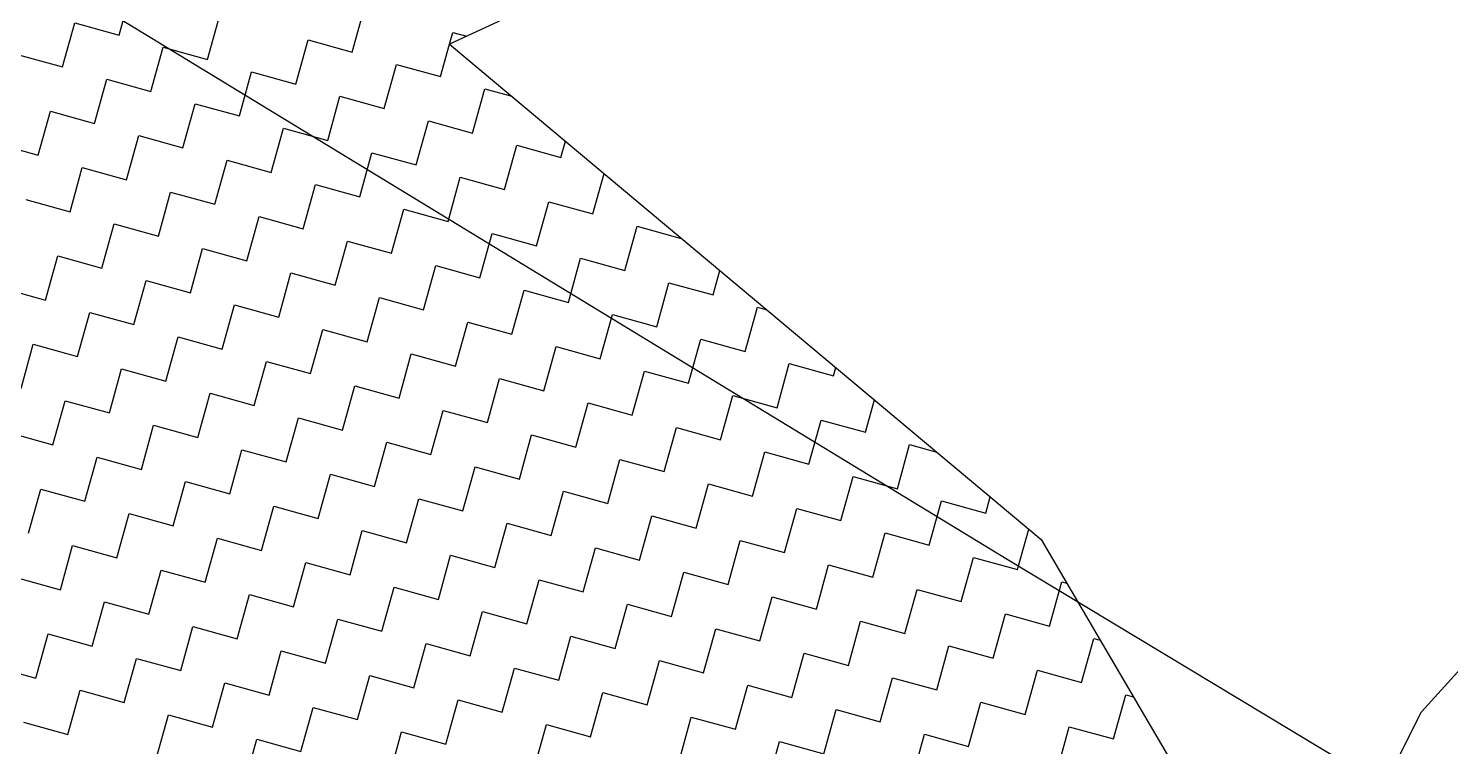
# Model space of a CAD drawing. Header units: metres. Extents: x 291974 to 293244, y 2020596 to 2023640.
# Drawn here: x 292613.8 to 292691.4, y 2022642.9 to 2022682 of the extents above; entities that cross this region are included whole.
import ezdxf

# ---------------------------------------------------------------- set-up
doc = ezdxf.new("R2010")
doc.units = ezdxf.units.M
doc.header["$MEASUREMENT"] = 0
for name, color, linetype in [('LINE_WATER', 4, 'Continuous'), ('POLY_HATCH', 12, 'Continuous'), ('POLY_PARCEL', 6, 'Continuous')]:
    doc.layers.add(name, color=color, linetype=linetype)

msp = doc.modelspace()

# ---------------------------------------------------------------- linework, layer by layer
at = {"layer": 'LINE_WATER'}
for p, q in [((292689.788, 2022644.754), (292692.636, 2022647.907)), ((292688.04, 2022641.295), (292689.788, 2022644.754))]:
    msp.add_line(p, q, dxfattribs=at)
at = {"layer": 'POLY_HATCH'}
for p, q in [((292723.928, 2022721.785), (292636.767, 2022681.183)), ((292636.767, 2022681.183), (292669.034, 2022654.172)), ((292669.034, 2022654.172), (292682.936, 2022630.449))]:
    msp.add_line(p, q, dxfattribs=at)
at = {"layer": 'POLY_HATCH', "linetype": 'Continuous'}
for p, q in [((292618.738, 2022681.688), (292619.407, 2022684.099)), ((292631.459, 2022680.756), (292632.128, 2022683.166)), ((292615.659, 2022679.946), (292616.328, 2022682.357)), ((292616.328, 2022682.357), (292618.738, 2022681.688)), ((292623.559, 2022680.351), (292624.228, 2022682.762)), ((292636.769, 2022681.184), (292636.948, 2022681.829)), ((292636.948, 2022681.829), (292637.705, 2022681.619)), ((292620.48, 2022678.609), (292621.149, 2022681.02)), ((292621.149, 2022681.02), (292623.559, 2022680.351)), ((292628.38, 2022679.014), (292629.049, 2022681.424)), ((292629.049, 2022681.424), (292631.459, 2022680.756)), ((292636.28, 2022679.419), (292636.769, 2022681.181)), ((292613.249, 2022680.615), (292615.659, 2022679.946)), ((292633.201, 2022677.677), (292633.869, 2022680.087)), ((292633.869, 2022680.087), (292636.28, 2022679.419)), ((292617.401, 2022676.867), (292618.07, 2022679.278)), ((292618.07, 2022679.278), (292620.48, 2022678.609)), ((292625.301, 2022677.272), (292625.97, 2022679.683)), ((292625.97, 2022679.683), (292628.38, 2022679.014)), ((292638.022, 2022676.34), (292638.69, 2022678.75)), ((292638.69, 2022678.75), (292640.16, 2022678.343)), ((292622.222, 2022675.53), (292622.891, 2022677.941)), ((292622.891, 2022677.941), (292625.301, 2022677.272)), ((292630.122, 2022675.935), (292630.79, 2022678.345)), ((292630.79, 2022678.345), (292633.201, 2022677.677)), ((292614.322, 2022675.125), (292614.991, 2022677.536)), ((292614.991, 2022677.536), (292617.401, 2022676.867)), ((292634.943, 2022674.598), (292635.611, 2022677.008)), ((292635.611, 2022677.008), (292638.022, 2022676.34)), ((292619.143, 2022673.788), (292619.812, 2022676.199)), ((292619.812, 2022676.199), (292622.222, 2022675.53)), ((292627.043, 2022674.193), (292627.711, 2022676.604)), ((292627.711, 2022676.604), (292630.122, 2022675.935)), ((292611.912, 2022675.794), (292614.322, 2022675.125)), ((292639.764, 2022673.261), (292640.432, 2022675.671)), ((292640.432, 2022675.671), (292642.843, 2022675.003)), ((292642.843, 2022675.003), (292643.089, 2022675.891)), ((292623.964, 2022672.451), (292624.632, 2022674.862)), ((292624.632, 2022674.862), (292627.043, 2022674.193)), ((292631.864, 2022672.856), (292632.532, 2022675.266)), ((292632.532, 2022675.266), (292634.943, 2022674.598)), ((292616.064, 2022672.046), (292616.733, 2022674.457)), ((292616.733, 2022674.457), (292619.143, 2022673.788)), ((292636.685, 2022671.519), (292637.353, 2022673.929)), ((292637.353, 2022673.929), (292639.764, 2022673.261)), ((292644.585, 2022671.924), (292645.196, 2022674.127)), ((292620.885, 2022670.709), (292621.553, 2022673.12)), ((292621.553, 2022673.12), (292623.964, 2022672.451)), ((292628.785, 2022671.114), (292629.453, 2022673.525)), ((292629.453, 2022673.525), (292631.864, 2022672.856)), ((292613.654, 2022672.715), (292616.064, 2022672.046)), ((292641.506, 2022670.182), (292642.174, 2022672.592)), ((292642.174, 2022672.592), (292644.585, 2022671.924)), ((292625.706, 2022669.372), (292626.374, 2022671.783)), ((292626.374, 2022671.783), (292628.785, 2022671.114)), ((292633.606, 2022669.777), (292634.274, 2022672.187)), ((292634.274, 2022672.187), (292636.685, 2022671.519)), ((292617.806, 2022668.967), (292618.474, 2022671.378)), ((292618.474, 2022671.378), (292620.885, 2022670.709)), ((292638.427, 2022668.44), (292639.095, 2022670.85)), ((292639.095, 2022670.85), (292641.506, 2022670.182)), ((292646.327, 2022668.845), (292646.995, 2022671.255)), ((292646.995, 2022671.255), (292649.406, 2022670.587)), ((292622.627, 2022667.63), (292623.295, 2022670.041)), ((292623.295, 2022670.041), (292625.706, 2022669.372)), ((292630.527, 2022668.035), (292631.195, 2022670.446)), ((292631.195, 2022670.446), (292633.606, 2022669.777)), ((292649.406, 2022670.587), (292649.409, 2022670.6)), ((292614.727, 2022667.225), (292615.395, 2022669.636)), ((292615.395, 2022669.636), (292617.806, 2022668.967)), ((292635.348, 2022666.698), (292636.016, 2022669.108)), ((292636.016, 2022669.108), (292638.427, 2022668.44)), ((292643.248, 2022667.103), (292643.916, 2022669.513)), ((292643.916, 2022669.513), (292646.327, 2022668.845)), ((292627.448, 2022666.293), (292628.116, 2022668.704)), ((292628.116, 2022668.704), (292630.527, 2022668.035)), ((292651.148, 2022667.508), (292651.516, 2022668.836)), ((292612.316, 2022667.894), (292614.727, 2022667.225)), ((292619.548, 2022665.888), (292620.216, 2022668.299)), ((292620.216, 2022668.299), (292622.627, 2022667.63)), ((292640.169, 2022665.361), (292640.837, 2022667.771)), ((292640.837, 2022667.771), (292643.248, 2022667.103)), ((292648.069, 2022665.766), (292648.737, 2022668.176)), ((292648.737, 2022668.176), (292651.148, 2022667.508)), ((292624.369, 2022664.551), (292625.037, 2022666.962)), ((292625.037, 2022666.962), (292627.448, 2022666.293)), ((292632.269, 2022664.956), (292632.937, 2022667.367)), ((292632.937, 2022667.367), (292635.348, 2022666.698)), ((292652.889, 2022664.429), (292653.558, 2022666.839)), ((292653.558, 2022666.839), (292654.073, 2022666.696)), ((292616.469, 2022664.146), (292617.137, 2022666.557)), ((292617.137, 2022666.557), (292619.548, 2022665.888)), ((292637.09, 2022663.619), (292637.758, 2022666.029)), ((292637.758, 2022666.029), (292640.169, 2022665.361)), ((292644.99, 2022664.024), (292645.658, 2022666.434)), ((292645.658, 2022666.434), (292648.069, 2022665.766)), ((292629.19, 2022663.214), (292629.858, 2022665.625)), ((292629.858, 2022665.625), (292632.269, 2022664.956)), ((292613.39, 2022662.405), (292614.058, 2022664.815)), ((292614.058, 2022664.815), (292616.469, 2022664.146)), ((292621.29, 2022662.809), (292621.958, 2022665.22)), ((292621.958, 2022665.22), (292624.369, 2022664.551)), ((292641.911, 2022662.282), (292642.579, 2022664.692)), ((292642.579, 2022664.692), (292644.99, 2022664.024)), ((292649.81, 2022662.687), (292650.479, 2022665.097)), ((292650.479, 2022665.097), (292652.889, 2022664.429)), ((292626.111, 2022661.472), (292626.779, 2022663.883)), ((292626.779, 2022663.883), (292629.19, 2022663.214)), ((292634.011, 2022661.877), (292634.679, 2022664.288)), ((292634.679, 2022664.288), (292637.09, 2022663.619)), ((292654.631, 2022661.35), (292655.3, 2022663.76)), ((292655.3, 2022663.76), (292657.71, 2022663.092)), ((292618.211, 2022661.067), (292618.879, 2022663.478)), ((292618.879, 2022663.478), (292621.29, 2022662.809)), ((292638.832, 2022660.54), (292639.5, 2022662.95)), ((292639.5, 2022662.95), (292641.911, 2022662.282)), ((292646.731, 2022660.945), (292647.4, 2022663.355)), ((292647.4, 2022663.355), (292649.81, 2022662.687)), ((292657.71, 2022663.092), (292657.836, 2022663.546)), ((292623.032, 2022659.73), (292623.7, 2022662.141)), ((292623.7, 2022662.141), (292626.111, 2022661.472)), ((292630.932, 2022660.135), (292631.6, 2022662.546)), ((292631.6, 2022662.546), (292634.011, 2022661.877)), ((292615.132, 2022659.326), (292615.8, 2022661.736)), ((292615.8, 2022661.736), (292618.211, 2022661.067)), ((292643.652, 2022659.203), (292644.321, 2022661.613)), ((292644.321, 2022661.613), (292646.731, 2022660.945)), ((292651.552, 2022659.608), (292652.221, 2022662.018)), ((292652.221, 2022662.018), (292654.631, 2022661.35)), ((292659.452, 2022660.013), (292659.943, 2022661.782)), ((292627.853, 2022658.393), (292628.521, 2022660.804)), ((292628.521, 2022660.804), (292630.932, 2022660.135)), ((292635.753, 2022658.798), (292636.421, 2022661.209)), ((292636.421, 2022661.209), (292638.832, 2022660.54)), ((292656.373, 2022658.271), (292657.042, 2022660.681)), ((292657.042, 2022660.681), (292659.452, 2022660.013)), ((292612.721, 2022659.994), (292615.132, 2022659.326)), ((292619.953, 2022657.988), (292620.621, 2022660.399)), ((292620.621, 2022660.399), (292623.032, 2022659.73)), ((292640.573, 2022657.461), (292641.242, 2022659.871)), ((292641.242, 2022659.871), (292643.652, 2022659.203)), ((292648.473, 2022657.866), (292649.142, 2022660.276)), ((292649.142, 2022660.276), (292651.552, 2022659.608)), ((292624.774, 2022656.651), (292625.442, 2022659.062)), ((292625.442, 2022659.062), (292627.853, 2022658.393)), ((292632.674, 2022657.056), (292633.342, 2022659.467)), ((292633.342, 2022659.467), (292635.753, 2022658.798)), ((292661.194, 2022656.934), (292661.863, 2022659.344)), ((292661.863, 2022659.344), (292663.348, 2022658.932)), ((292616.874, 2022656.247), (292617.542, 2022658.657)), ((292617.542, 2022658.657), (292619.953, 2022657.988)), ((292645.394, 2022656.124), (292646.063, 2022658.534)), ((292646.063, 2022658.534), (292648.473, 2022657.866)), ((292653.294, 2022656.529), (292653.963, 2022658.939)), ((292653.963, 2022658.939), (292656.373, 2022658.271)), ((292629.595, 2022655.314), (292630.263, 2022657.725)), ((292630.263, 2022657.725), (292632.674, 2022657.056)), ((292637.494, 2022655.719), (292638.163, 2022658.13)), ((292638.163, 2022658.13), (292640.573, 2022657.461)), ((292658.115, 2022655.192), (292658.784, 2022657.602)), ((292658.784, 2022657.602), (292661.194, 2022656.934)), ((292613.795, 2022654.505), (292614.463, 2022656.915)), ((292614.463, 2022656.915), (292616.874, 2022656.247)), ((292621.695, 2022654.909), (292622.363, 2022657.32)), ((292622.363, 2022657.32), (292624.774, 2022656.651)), ((292642.315, 2022654.382), (292642.984, 2022656.792)), ((292642.984, 2022656.792), (292645.394, 2022656.124)), ((292650.215, 2022654.787), (292650.884, 2022657.197)), ((292650.884, 2022657.197), (292653.294, 2022656.529)), ((292626.516, 2022653.572), (292627.184, 2022655.983)), ((292627.184, 2022655.983), (292629.595, 2022655.314)), ((292634.415, 2022653.977), (292635.084, 2022656.388)), ((292635.084, 2022656.388), (292637.494, 2022655.719)), ((292662.936, 2022653.855), (292663.605, 2022656.265)), ((292663.605, 2022656.265), (292666.015, 2022655.597)), ((292666.015, 2022655.597), (292666.263, 2022656.492)), ((292618.616, 2022653.168), (292619.284, 2022655.578)), ((292619.284, 2022655.578), (292621.695, 2022654.909)), ((292647.136, 2022653.045), (292647.805, 2022655.455)), ((292647.805, 2022655.455), (292650.215, 2022654.787)), ((292655.036, 2022653.45), (292655.705, 2022655.86)), ((292655.705, 2022655.86), (292658.115, 2022655.192)), ((292631.336, 2022652.235), (292632.005, 2022654.646)), ((292632.005, 2022654.646), (292634.415, 2022653.977)), ((292639.236, 2022652.64), (292639.905, 2022655.051)), ((292639.905, 2022655.051), (292642.315, 2022654.382)), ((292659.857, 2022652.113), (292660.526, 2022654.523)), ((292660.526, 2022654.523), (292662.936, 2022653.855)), ((292667.757, 2022652.518), (292668.37, 2022654.728)), ((292615.537, 2022651.426), (292616.205, 2022653.836)), ((292616.205, 2022653.836), (292618.616, 2022653.168)), ((292623.437, 2022651.83), (292624.105, 2022654.241)), ((292624.105, 2022654.241), (292626.516, 2022653.572)), ((292644.057, 2022651.303), (292644.726, 2022653.713)), ((292644.726, 2022653.713), (292647.136, 2022653.045)), ((292651.957, 2022651.708), (292652.626, 2022654.118)), ((292652.626, 2022654.118), (292655.036, 2022653.45)), ((292628.257, 2022650.493), (292628.926, 2022652.904)), ((292628.926, 2022652.904), (292631.336, 2022652.235)), ((292636.157, 2022650.898), (292636.826, 2022653.309)), ((292636.826, 2022653.309), (292639.236, 2022652.64)), ((292664.678, 2022650.776), (292665.347, 2022653.186)), ((292665.347, 2022653.186), (292667.757, 2022652.518)), ((292613.126, 2022652.094), (292615.537, 2022651.426)), ((292620.358, 2022650.089), (292621.026, 2022652.499)), ((292621.026, 2022652.499), (292623.437, 2022651.83)), ((292648.878, 2022649.966), (292649.547, 2022652.376)), ((292649.547, 2022652.376), (292651.957, 2022651.708)), ((292656.778, 2022650.371), (292657.447, 2022652.781)), ((292657.447, 2022652.781), (292659.857, 2022652.113)), ((292633.078, 2022649.156), (292633.747, 2022651.567)), ((292633.747, 2022651.567), (292636.157, 2022650.898)), ((292640.978, 2022649.561), (292641.647, 2022651.972)), ((292641.647, 2022651.972), (292644.057, 2022651.303)), ((292661.599, 2022649.034), (292662.268, 2022651.444)), ((292662.268, 2022651.444), (292664.678, 2022650.776)), ((292669.499, 2022649.439), (292670.167, 2022651.849)), ((292670.167, 2022651.849), (292670.44, 2022651.773)), ((292617.279, 2022648.347), (292617.947, 2022650.757)), ((292617.947, 2022650.757), (292620.358, 2022650.089)), ((292625.178, 2022648.751), (292625.847, 2022651.162)), ((292625.847, 2022651.162), (292628.257, 2022650.493)), ((292645.799, 2022648.224), (292646.468, 2022650.634)), ((292646.468, 2022650.634), (292648.878, 2022649.966)), ((292653.699, 2022648.629), (292654.368, 2022651.039)), ((292654.368, 2022651.039), (292656.778, 2022650.371)), ((292629.999, 2022647.414), (292630.668, 2022649.825)), ((292630.668, 2022649.825), (292633.078, 2022649.156)), ((292637.899, 2022647.819), (292638.568, 2022650.23)), ((292638.568, 2022650.23), (292640.978, 2022649.561)), ((292666.42, 2022647.697), (292667.088, 2022650.107)), ((292667.088, 2022650.107), (292669.499, 2022649.439)), ((292614.2, 2022646.605), (292614.868, 2022649.015)), ((292614.868, 2022649.015), (292617.279, 2022648.347)), ((292622.099, 2022647.01), (292622.768, 2022649.42)), ((292622.768, 2022649.42), (292625.178, 2022648.751)), ((292650.62, 2022646.887), (292651.289, 2022649.297)), ((292651.289, 2022649.297), (292653.699, 2022648.629)), ((292658.52, 2022647.292), (292659.189, 2022649.702)), ((292659.189, 2022649.702), (292661.599, 2022649.034)), ((292634.82, 2022646.077), (292635.489, 2022648.488)), ((292635.489, 2022648.488), (292637.899, 2022647.819)), ((292642.72, 2022646.482), (292643.389, 2022648.893)), ((292643.389, 2022648.893), (292645.799, 2022648.224)), ((292663.341, 2022645.955), (292664.009, 2022648.365)), ((292664.009, 2022648.365), (292666.42, 2022647.697)), ((292671.241, 2022646.36), (292671.909, 2022648.77)), ((292671.909, 2022648.77), (292672.256, 2022648.674)), ((292619.02, 2022645.268), (292619.689, 2022647.678)), ((292619.689, 2022647.678), (292622.099, 2022647.01)), ((292626.92, 2022645.672), (292627.589, 2022648.083)), ((292627.589, 2022648.083), (292629.999, 2022647.414)), ((292647.541, 2022645.145), (292648.21, 2022647.555)), ((292648.21, 2022647.555), (292650.62, 2022646.887)), ((292655.441, 2022645.55), (292656.11, 2022647.96)), ((292656.11, 2022647.96), (292658.52, 2022647.292)), ((292611.789, 2022647.273), (292614.2, 2022646.605)), ((292631.741, 2022644.335), (292632.41, 2022646.746)), ((292632.41, 2022646.746), (292634.82, 2022646.077)), ((292639.641, 2022644.74), (292640.31, 2022647.151)), ((292640.31, 2022647.151), (292642.72, 2022646.482)), ((292660.262, 2022644.213), (292660.93, 2022646.623)), ((292660.93, 2022646.623), (292663.341, 2022645.955)), ((292668.162, 2022644.618), (292668.83, 2022647.028)), ((292668.83, 2022647.028), (292671.241, 2022646.36)), ((292615.941, 2022643.526), (292616.61, 2022645.936)), ((292616.61, 2022645.936), (292619.02, 2022645.268)), ((292623.841, 2022643.931), (292624.51, 2022646.341)), ((292624.51, 2022646.341), (292626.92, 2022645.672)), ((292652.362, 2022643.808), (292653.031, 2022646.218)), ((292653.031, 2022646.218), (292655.441, 2022645.55)), ((292636.562, 2022642.998), (292637.231, 2022645.409)), ((292637.231, 2022645.409), (292639.641, 2022644.74)), ((292644.462, 2022643.403), (292645.131, 2022645.814)), ((292645.131, 2022645.814), (292647.541, 2022645.145)), ((292665.083, 2022642.876), (292665.751, 2022645.286)), ((292665.751, 2022645.286), (292668.162, 2022644.618)), ((292672.983, 2022643.281), (292673.651, 2022645.691)), ((292673.651, 2022645.691), (292674.072, 2022645.574)), ((292620.762, 2022642.189), (292621.431, 2022644.599)), ((292621.431, 2022644.599), (292623.841, 2022643.931)), ((292628.662, 2022642.593), (292629.331, 2022645.004)), ((292629.331, 2022645.004), (292631.741, 2022644.335)), ((292649.283, 2022642.066), (292649.952, 2022644.476)), ((292649.952, 2022644.476), (292652.362, 2022643.808)), ((292657.183, 2022642.471), (292657.851, 2022644.881)), ((292657.851, 2022644.881), (292660.262, 2022644.213)), ((292613.531, 2022644.194), (292615.941, 2022643.526)), ((292633.483, 2022641.256), (292634.152, 2022643.667)), ((292634.152, 2022643.667), (292636.562, 2022642.998)), ((292641.383, 2022641.661), (292642.052, 2022644.072)), ((292642.052, 2022644.072), (292644.462, 2022643.403)), ((292662.004, 2022641.134), (292662.672, 2022643.544)), ((292662.672, 2022643.544), (292665.083, 2022642.876)), ((292669.904, 2022641.539), (292670.572, 2022643.949)), ((292670.572, 2022643.949), (292672.983, 2022643.281)), ((292625.583, 2022640.852), (292626.252, 2022643.262)), ((292626.252, 2022643.262), (292628.662, 2022642.593)), ((292654.104, 2022640.729), (292654.772, 2022643.139)), ((292654.772, 2022643.139), (292657.183, 2022642.471))]:
    msp.add_line(p, q, dxfattribs=at)
at = {"layer": 'POLY_PARCEL'}
for p, q in [((292667.184, 2022653.081), (292521.292, 2022741.948)), ((292791.423, 2022578.178), (292667.184, 2022653.081))]:
    msp.add_line(p, q, dxfattribs=at)

doc.saveas('drawing.dxf')
